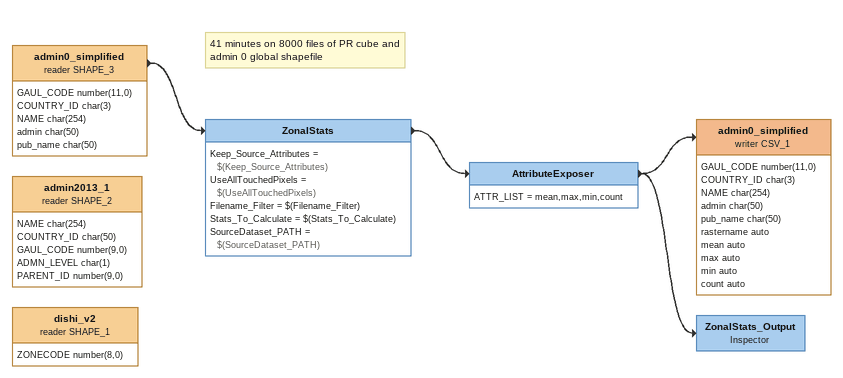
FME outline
admin0_simplified (reader SHAPE_3)
    attributes: GAUL_CODE number(11,0), COUNTRY_ID char(3), NAME char(254), admin char(50), pub_name char(50)
    -> ZonalStats
Note: 41 minutes on 8000 files of PR cube and admin 0 global shapefile
ZonalStats
    Keep_Source_Attributes = $(Keep_Source_Attributes)
    UseAllTouchedPixels = $(UseAllTouchedPixels)
    Filename_Filter = $(Filename_Filter)
    Stats_To_Calculate = $(Stats_To_Calculate)
    SourceDataset_PATH = $(SourceDataset_PATH)
    -> AttributeExposer
AttributeExposer
    ATTR_LIST = mean,max,min,count
    -> ZonalStats_Output
    -> admin0_simplified (writer CSV_1)
admin0_simplified (writer CSV_1)
    attributes: GAUL_CODE number(11,0), COUNTRY_ID char(3), NAME char(254), admin char(50), pub_name char(50), rastername auto, mean auto, max auto, min auto, count auto
ZonalStats_Output: Inspector
admin2013_1 (reader SHAPE_2)
    attributes: NAME char(254), COUNTRY_ID char(50), GAUL_CODE number(9,0), ADMN_LEVEL char(1), PARENT_ID number(9,0)
dishi_v2 (reader SHAPE_1)
    attributes: ZONECODE number(8,0)
